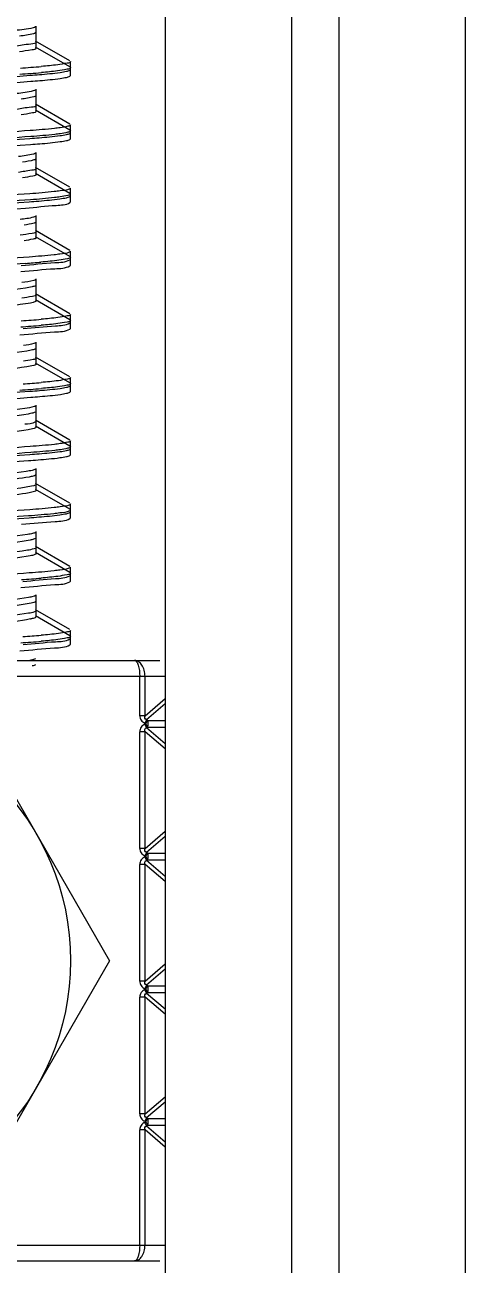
# Model space of a CAD drawing. Extents: x 27938 to 1507990, y 110129 to 923079.
# Drawn here: x 526526.1 to 526692.2, y 383020.9 to 383488.3 of the extents above; entities that cross this region are included whole.
import ezdxf

# ---------------------------------------------------------------- set-up
doc = ezdxf.new("R2010")
doc.units = 0
doc.header["$LTSCALE"] = 1000
doc.header["$MEASUREMENT"] = 0

msp = doc.modelspace()

# ---------------------------------------------------------------- linework, layer by layer
at = {"linetype": 'Continuous'}
for p, q in [((526579.08, 383675.04), (526579.08, 378934.02)), ((526626.71, 383675.04), (526626.71, 378934.02)), ((526644.57, 383675.04), (526644.57, 378934.02)), ((526692.19, 383675.04), (526692.19, 378934.02)), ((526530.47, 383481.92), (526530.47, 383487.87)), ((526530.47, 383479.64), (526530.47, 383485.59)), ((526543.14, 383474.74), (526530.21, 383482.22)), ((526543.14, 383472.46), (526530.21, 383479.94)), ((526543.14, 383471.24), (526543.36, 383471.5)), ((526543.36, 383471.5), (526543.36, 383474.48)), ((526543.36, 383471.5), (526543.36, 383474.48)), ((526543.36, 383469.22), (526543.36, 383472.2)), ((526543.36, 383469.22), (526543.36, 383472.2)), ((526543.14, 383468.96), (526543.36, 383469.22)), ((526530.47, 383458.11), (526530.47, 383464.06)), ((526530.47, 383455.83), (526530.47, 383461.78)), ((526543.14, 383450.92), (526530.21, 383458.41)), ((526543.14, 383448.65), (526530.21, 383456.13)), ((526543.14, 383447.43), (526543.36, 383447.69)), ((526543.36, 383447.69), (526543.36, 383450.66)), ((526543.36, 383447.69), (526543.36, 383450.66)), ((526543.36, 383445.41), (526543.36, 383448.39)), ((526543.36, 383445.41), (526543.36, 383448.39)), ((526543.14, 383445.15), (526543.36, 383445.41)), ((526530.47, 383434.29), (526530.47, 383440.25)), ((526543.14, 383427.11), (526530.21, 383434.59)), ((526530.47, 383432.01), (526530.47, 383437.97)), ((526543.14, 383424.83), (526530.21, 383432.32)), ((526543.36, 383423.87), (526543.36, 383426.85)), ((526543.36, 383423.87), (526543.36, 383426.85)), ((526543.36, 383421.6), (526543.36, 383424.57)), ((526543.36, 383421.6), (526543.36, 383424.57)), ((526543.14, 383423.61), (526543.36, 383423.87)), ((526543.14, 383421.33), (526543.36, 383421.6)), ((526530.47, 383410.48), (526530.47, 383416.43)), ((526543.14, 383403.3), (526530.21, 383410.78)), ((526530.47, 383408.2), (526530.47, 383414.15)), ((526543.14, 383401.02), (526530.21, 383408.5)), ((526543.36, 383400.06), (526543.36, 383403.04)), ((526543.36, 383397.78), (526543.36, 383400.76)), ((526543.36, 383397.78), (526543.36, 383400.76)), ((526543.14, 383399.8), (526543.36, 383400.06)), ((526543.14, 383397.52), (526543.36, 383397.78)), ((526530.47, 383386.67), (526530.47, 383392.62)), ((526543.14, 383379.49), (526530.21, 383386.97)), ((526530.47, 383384.39), (526530.47, 383390.34)), ((526543.14, 383377.21), (526530.21, 383384.69)), ((526543.36, 383376.25), (526543.36, 383379.23)), ((526543.14, 383375.99), (526543.36, 383376.25)), ((526543.14, 383373.71), (526543.36, 383373.97)), ((526543.36, 383373.97), (526543.36, 383376.95)), ((526543.36, 383373.97), (526543.36, 383376.95)), ((526530.47, 383362.85), (526530.47, 383368.81)), ((526530.47, 383360.58), (526530.47, 383366.53)), ((526543.14, 383355.67), (526530.21, 383363.16)), ((526543.14, 383353.39), (526530.21, 383360.88)), ((526543.36, 383352.44), (526543.36, 383355.41)), ((526543.36, 383352.44), (526543.36, 383355.41)), ((526543.14, 383352.18), (526543.36, 383352.44)), ((526543.14, 383349.9), (526543.36, 383350.16)), ((526543.36, 383350.16), (526543.36, 383353.13)), ((526543.36, 383350.16), (526543.36, 383353.13)), ((526530.47, 383339.04), (526530.47, 383344.99)), ((526530.47, 383336.76), (526530.47, 383342.72)), ((526543.14, 383331.86), (526530.21, 383339.34)), ((526543.14, 383329.58), (526530.21, 383337.06)), ((526543.36, 383328.62), (526543.36, 383331.6)), ((526543.36, 383328.62), (526543.36, 383331.6)), ((526543.14, 383328.36), (526543.36, 383328.62)), ((526543.14, 383326.08), (526543.36, 383326.34)), ((526543.36, 383326.34), (526543.36, 383329.32)), ((526543.36, 383326.34), (526543.36, 383329.32)), ((526530.47, 383315.23), (526530.47, 383321.18)), ((526530.47, 383312.95), (526530.47, 383318.9)), ((526543.14, 383308.05), (526530.21, 383315.53)), ((526543.14, 383305.77), (526530.21, 383313.25)), ((526543.36, 383304.81), (526543.36, 383307.79)), ((526543.36, 383304.81), (526543.36, 383307.79)), ((526543.14, 383304.55), (526543.36, 383304.81)), ((526543.36, 383302.53), (526543.36, 383305.51)), ((526543.36, 383302.53), (526543.36, 383305.51)), ((526543.14, 383302.27), (526543.36, 383302.53)), ((526530.47, 383291.42), (526530.47, 383297.37)), ((526530.47, 383289.14), (526530.47, 383295.09)), ((526543.14, 383284.24), (526530.21, 383291.72)), ((526543.14, 383281.96), (526530.21, 383289.44)), ((526543.36, 383281), (526543.36, 383283.97)), ((526543.36, 383281), (526543.36, 383283.97)), ((526543.14, 383280.74), (526543.36, 383281)), ((526543.36, 383278.72), (526543.36, 383281.7)), ((526543.36, 383278.72), (526543.36, 383281.7)), ((526543.14, 383278.46), (526543.36, 383278.72)), ((526530.47, 383267.6), (526530.47, 383273.56)), ((526530.47, 383265.32), (526530.47, 383271.28)), ((526543.14, 383260.42), (526530.21, 383267.9)), ((526543.14, 383258.14), (526530.21, 383265.63)), ((526543.14, 383256.92), (526543.36, 383257.18)), ((526543.36, 383257.18), (526543.36, 383260.16)), ((526543.36, 383257.18), (526543.36, 383260.16)), ((526543.36, 383254.91), (526543.36, 383257.88)), ((526543.36, 383254.91), (526543.36, 383257.88)), ((526543.14, 383254.65), (526543.36, 383254.91)), ((526319.23, 383248.79), (526576.99, 383248.79)), ((526317.14, 383242.84), (526579.08, 383242.84)), ((526569.47, 383227.99), (526569.47, 383242.84)), ((526571.46, 383227.99), (526571.46, 383242.84)), ((526571.46, 383227.99), (526579.08, 383234.47)), ((526579.08, 383232.45), (526572.01, 383226.44)), ((526503.11, 383230.93), (526558.1, 383135.68)), ((526571.46, 383227.99), (526569.47, 383227.99)), ((526572.01, 383226.44), (526571.41, 383225.17)), ((526571.83, 383224.98), (526571.41, 383225.17)), ((526571.41, 383224.78), (526571.83, 383224.98)), ((526572.01, 383223.52), (526571.41, 383224.78)), ((526571.83, 383224.98), (526572.42, 383226.24)), ((526571.83, 383224.98), (526572.42, 383223.71)), ((526572.42, 383226.24), (526572.01, 383226.44)), ((526572.01, 383223.52), (526572.42, 383223.71)), ((526572.01, 383223.52), (526579.08, 383217.5)), ((526572.42, 383226.24), (526579.08, 383226.24)), ((526572.42, 383223.71), (526579.08, 383223.71)), ((526571.46, 383221.97), (526569.47, 383221.97)), ((526569.47, 383177.98), (526569.47, 383221.97)), ((526571.46, 383177.98), (526571.46, 383221.97)), ((526579.08, 383215.49), (526571.46, 383221.97)), ((526571.46, 383177.98), (526579.08, 383184.46)), ((526579.08, 383182.44), (526572.01, 383176.43)), ((526571.46, 383177.98), (526569.47, 383177.98)), ((526572.01, 383176.43), (526571.41, 383175.17)), ((526572.42, 383176.23), (526572.01, 383176.43)), ((526571.46, 383171.96), (526569.47, 383171.96)), ((526569.47, 383127.98), (526569.47, 383171.96)), ((526571.83, 383174.97), (526571.41, 383175.17)), ((526571.41, 383174.77), (526571.83, 383174.97)), ((526572.01, 383173.51), (526571.41, 383174.77)), ((526571.46, 383127.98), (526571.46, 383171.96)), ((526579.08, 383165.48), (526571.46, 383171.96)), ((526571.83, 383174.97), (526572.42, 383176.23)), ((526571.83, 383174.97), (526572.42, 383173.71)), ((526572.01, 383173.51), (526572.42, 383173.71)), ((526572.01, 383173.51), (526579.08, 383167.5)), ((526572.42, 383176.23), (526579.08, 383176.23)), ((526572.42, 383173.71), (526579.08, 383173.71)), ((526558.1, 383135.68), (526503.11, 383040.43)), ((526571.46, 383127.98), (526579.08, 383134.45)), ((526579.08, 383132.43), (526572.01, 383126.42)), ((526571.46, 383127.98), (526569.47, 383127.98)), ((526572.01, 383126.42), (526571.41, 383125.16)), ((526571.83, 383124.96), (526571.41, 383125.16)), ((526571.41, 383124.77), (526571.83, 383124.96)), ((526571.83, 383124.96), (526572.42, 383126.23)), ((526571.83, 383124.96), (526572.42, 383123.7)), ((526572.42, 383126.23), (526572.01, 383126.42)), ((526572.42, 383126.23), (526579.08, 383126.23)), ((526571.46, 383121.95), (526569.47, 383121.95)), ((526569.47, 383077.97), (526569.47, 383121.95)), ((526572.01, 383123.5), (526571.41, 383124.77)), ((526571.46, 383077.97), (526571.46, 383121.95)), ((526579.08, 383115.47), (526571.46, 383121.95)), ((526572.01, 383123.5), (526572.42, 383123.7)), ((526572.01, 383123.5), (526579.08, 383117.49)), ((526572.42, 383123.7), (526579.08, 383123.7)), ((526571.46, 383077.97), (526579.08, 383084.44)), ((526579.08, 383082.43), (526572.01, 383076.42)), ((526571.46, 383077.97), (526569.47, 383077.97)), ((526572.01, 383076.42), (526571.41, 383075.15)), ((526571.83, 383074.96), (526571.41, 383075.15)), ((526571.41, 383074.76), (526571.83, 383074.96)), ((526572.01, 383073.5), (526571.41, 383074.76)), ((526571.83, 383074.96), (526572.42, 383076.22)), ((526571.83, 383074.96), (526572.42, 383073.69)), ((526572.42, 383076.22), (526572.01, 383076.42)), ((526572.01, 383073.5), (526572.42, 383073.69)), ((526572.42, 383076.22), (526579.08, 383076.22)), ((526572.42, 383073.69), (526579.08, 383073.69)), ((526571.46, 383071.94), (526569.47, 383071.94)), ((526569.47, 383028.52), (526569.47, 383071.94)), ((526571.46, 383028.52), (526571.46, 383071.94)), ((526579.08, 383065.46), (526571.46, 383071.94)), ((526572.01, 383073.5), (526579.08, 383067.48)), ((526317.14, 383028.52), (526579.08, 383028.52)), ((526319.23, 383022.57), (526576.99, 383022.57))]:
    msp.add_line(p, q, dxfattribs=at)
msp.add_circle((526448.11, 383135.68), 95.25, dxfattribs=at)
for centre, radius, start, end in [((526496.78, 383896.34), 425.19, 273.7335, 274.8002), ((526496.52, 383897.36), 428.51, 273.7127, 274.7998), ((526499.33, 383790.58), 393.05, 273.9462, 274.8034), ((526497.2, 383795.7), 419.79, 273.7678, 274.801), ((526496.93, 383796.91), 423.29, 273.7455, 274.8005), ((526496.53, 383778.14), 428.35, 273.7137, 274.7998), ((526498.13, 383760.16), 408.03, 273.8422, 274.8038), ((526497.36, 383696.18), 417.79, 273.7805, 274.8013), ((526524.21, 383284.78), 20.74, 281.4024, 282.1895), ((526496.94, 383677.68), 423.12, 273.7466, 274.8005), ((526498.03, 383666.24), 409.36, 273.8319, 274.8049)]:
    msp.add_arc(centre, radius, start, end, dxfattribs=at)
for points, knots in [([(526530.21, 383487.57), (526529.92, 383487.4), (526527.34, 383486.66), (526524.7, 383486.42), (526522.39, 383486.18)], [0, 0, 0, 0, 0.126652, 1, 1, 1, 1]), ([(526530.21, 383485.29), (526529.97, 383485.15), (526527.97, 383484.52), (526525.91, 383484.31), (526524.12, 383484.09)], [0, 0, 0, 0, 0.133308, 1, 1, 1, 1]), ([(526530.47, 383481.92), (526530.48, 383481.18), (526526.33, 383481.04), (526524.41, 383480.44), (526522.39, 383480.22)], [0, 0, 0, 0, 0.266577, 1, 1, 1, 1]), ([(526530.47, 383479.64), (526530.48, 383479.05), (526527.27, 383478.78), (526525.71, 383478.33), (526524.12, 383478.14)], [0, 0, 0, 0, 0.269457, 1, 1, 1, 1]), ([(526543.36, 383472.2), (526543.36, 383471.74), (526540.93, 383471.47), (526539.72, 383471.14), (526538.5, 383470.98)], [0, 0, 0, 0, 0.270622, 1, 1, 1, 1]), ([(526543.36, 383474.48), (526543.36, 383474.02), (526540.95, 383473.75), (526539.75, 383473.42), (526538.54, 383473.26)], [0, 0, 0, 0, 0.270741, 1, 1, 1, 1]), ([(526539.47, 383470.41), (526540.27, 383470.53), (526541.5, 383470.74), (526542.75, 383471.02), (526543.14, 383471.24)], [0, 0, 0, 0, 0.643373, 1, 1, 1, 1]), ([(526367.99, 383461.76), (526379.46, 383462.6), (526432.85, 383465.21), (526486.31, 383466.26), (526528.14, 383469.33)], [0, 0, 0, 0, 0.215151, 1, 1, 1, 1]), ([(526368.42, 383459.51), (526379.94, 383460.35), (526433.25, 383462.94), (526486.65, 383463.99), (526528.35, 383467.06)], [0, 0, 0, 0, 0.216514, 1, 1, 1, 1]), ([(526528.14, 383469.33), (526529.31, 383469.41), (526533.09, 383469.71), (526536.87, 383470.05), (526539.47, 383470.41)], [0, 0, 0, 0, 0.307395, 1, 1, 1, 1]), ([(526528.35, 383467.06), (526529.5, 383467.15), (526533.23, 383467.44), (526536.97, 383467.78), (526539.53, 383468.14)], [0, 0, 0, 0, 0.307538, 1, 1, 1, 1]), ([(526539.53, 383468.14), (526540.32, 383468.25), (526541.52, 383468.46), (526542.75, 383468.74), (526543.14, 383468.96)], [0, 0, 0, 0, 0.642718, 1, 1, 1, 1]), ([(526530.21, 383463.76), (526529.94, 383463.6), (526527.6, 383462.9), (526525.19, 383462.67), (526523.09, 383462.44)], [0, 0, 0, 0, 0.129068, 1, 1, 1, 1]), ([(526530.21, 383461.48), (526529.99, 383461.35), (526528.2, 383460.76), (526526.34, 383460.56), (526524.74, 383460.36)], [0, 0, 0, 0, 0.136277, 1, 1, 1, 1]), ([(526530.47, 383458.11), (526530.48, 383457.43), (526526.71, 383457.23), (526524.94, 383456.69), (526523.09, 383456.49)], [0, 0, 0, 0, 0.267461, 1, 1, 1, 1]), ([(526530.47, 383455.83), (526530.48, 383455.29), (526527.6, 383454.98), (526526.18, 383454.58), (526524.74, 383454.4)], [0, 0, 0, 0, 0.270956, 1, 1, 1, 1]), ([(526528.14, 383448.49), (526516.66, 383447.65), (526463.27, 383445.05), (526409.81, 383444), (526367.99, 383440.92)], [0, 0, 0, 0, 0.215501, 1, 1, 1, 1]), ([(526539.47, 383449.58), (526538.75, 383449.48), (526534.99, 383449.02), (526531.2, 383448.72), (526528.14, 383448.49)], [0, 0, 0, 0, 0.191417, 1, 1, 1, 1]), ([(526543.36, 383450.66), (526543.36, 383450.29), (526541.46, 383449.97), (526540.45, 383449.71), (526539.47, 383449.58)], [0, 0, 0, 0, 0.27436, 1, 1, 1, 1]), ([(526543.36, 383448.39), (526543.36, 383448.02), (526541.49, 383447.7), (526540.5, 383447.44), (526539.53, 383447.31)], [0, 0, 0, 0, 0.274658, 1, 1, 1, 1]), ([(526367.94, 383437.94), (526379.39, 383438.79), (526432.75, 383441.39), (526486.18, 383442.45), (526528.01, 383445.51)], [0, 0, 0, 0, 0.214864, 1, 1, 1, 1]), ([(526368.22, 383435.68), (526379.72, 383436.52), (526433.08, 383439.12), (526486.51, 383440.17), (526528.28, 383443.25)], [0, 0, 0, 0, 0.21591, 1, 1, 1, 1]), ([(526528.35, 383446.23), (526516.93, 383445.39), (526463.62, 383442.78), (526410.23, 383441.71), (526368.42, 383438.68)], [0, 0, 0, 0, 0.21445, 1, 1, 1, 1]), ([(526528.01, 383445.51), (526529.18, 383445.59), (526532.99, 383445.89), (526536.81, 383446.23), (526539.43, 383446.59)], [0, 0, 0, 0, 0.307303, 1, 1, 1, 1]), ([(526528.28, 383443.25), (526529.44, 383443.33), (526533.19, 383443.63), (526536.94, 383443.96), (526539.52, 383444.33)], [0, 0, 0, 0, 0.307518, 1, 1, 1, 1]), ([(526539.53, 383447.31), (526538.83, 383447.21), (526535.11, 383446.75), (526531.37, 383446.45), (526528.35, 383446.23)], [0, 0, 0, 0, 0.191295, 1, 1, 1, 1]), ([(526539.43, 383446.59), (526540.24, 383446.71), (526541.48, 383446.92), (526542.75, 383447.2), (526543.14, 383447.43)], [0, 0, 0, 0, 0.643789, 1, 1, 1, 1]), ([(526539.52, 383444.33), (526540.31, 383444.44), (526541.52, 383444.65), (526542.75, 383444.93), (526543.14, 383445.15)], [0, 0, 0, 0, 0.642899, 1, 1, 1, 1]), ([(526530.21, 383439.94), (526529.96, 383439.8), (526527.84, 383439.14), (526525.65, 383438.93), (526523.76, 383438.7)], [0, 0, 0, 0, 0.131751, 1, 1, 1, 1]), ([(526530.47, 383434.29), (526530.48, 383433.67), (526527.07, 383433.43), (526525.44, 383432.95), (526523.76, 383432.75)], [0, 0, 0, 0, 0.26872, 1, 1, 1, 1]), ([(526530.21, 383437.67), (526530.01, 383437.55), (526528.42, 383437.01), (526526.76, 383436.81), (526525.33, 383436.62)], [0, 0, 0, 0, 0.139499, 1, 1, 1, 1]), ([(526530.47, 383432.01), (526530.48, 383431.53), (526527.92, 383431.19), (526526.62, 383430.84), (526525.33, 383430.67)], [0, 0, 0, 0, 0.272705, 1, 1, 1, 1]), ([(526528.01, 383424.67), (526516.51, 383423.83), (526463.15, 383421.23), (526409.71, 383420.18), (526367.95, 383417.11)], [0, 0, 0, 0, 0.215909, 1, 1, 1, 1]), ([(526539.43, 383425.76), (526538.71, 383425.66), (526534.91, 383425.2), (526531.09, 383424.89), (526528.01, 383424.67)], [0, 0, 0, 0, 0.191492, 1, 1, 1, 1]), ([(526543.36, 383426.85), (526543.36, 383426.73), (526541.97, 383425.84), (526540.68, 383425.93), (526539.43, 383425.76)], [0, 0, 0, 0, 0.089025, 1, 1, 1, 1]), ([(526543.36, 383424.57), (526543.36, 383424.2), (526541.48, 383423.88), (526540.48, 383423.63), (526539.52, 383423.49)], [0, 0, 0, 0, 0.274575, 1, 1, 1, 1]), ([(526367.88, 383414.13), (526379.3, 383414.97), (526432.61, 383417.57), (526486, 383418.64), (526527.81, 383421.68)], [0, 0, 0, 0, 0.214461, 1, 1, 1, 1]), ([(526528.28, 383422.41), (526516.84, 383421.57), (526463.48, 383418.96), (526410.04, 383417.9), (526368.22, 383414.85)], [0, 0, 0, 0, 0.214858, 1, 1, 1, 1]), ([(526526.38, 383419.3), (526530.25, 383419.57), (526535.69, 383420.32), (526541.62, 383420.46), (526543.14, 383421.33)], [0, 0, 0, 0, 0.689218, 1, 1, 1, 1]), ([(526527.81, 383421.68), (526529, 383421.76), (526532.86, 383422.06), (526536.73, 383422.4), (526539.39, 383422.78)], [0, 0, 0, 0, 0.307276, 1, 1, 1, 1]), ([(526539.52, 383423.49), (526538.81, 383423.39), (526535.07, 383422.93), (526531.32, 383422.63), (526528.28, 383422.41)], [0, 0, 0, 0, 0.191309, 1, 1, 1, 1]), ([(526539.39, 383422.78), (526540.21, 383422.89), (526541.46, 383423.11), (526542.74, 383423.39), (526543.14, 383423.61)], [0, 0, 0, 0, 0.64429, 1, 1, 1, 1]), ([(526376.43, 383412.41), (526388.02, 383413.11), (526438, 383415.45), (526488.04, 383416.62), (526526.38, 383419.3)], [0, 0, 0, 0, 0.231984, 1, 1, 1, 1]), ([(526530.21, 383416.13), (526529.98, 383416), (526528.08, 383415.39), (526526.1, 383415.18), (526524.4, 383414.97)], [0, 0, 0, 0, 0.134595, 1, 1, 1, 1]), ([(526530.47, 383410.48), (526530.48, 383409.91), (526527.42, 383409.63), (526525.92, 383409.2), (526524.4, 383409.02)], [0, 0, 0, 0, 0.270092, 1, 1, 1, 1]), ([(526530.21, 383413.85), (526530.03, 383413.75), (526528.62, 383413.25), (526527.15, 383413.06), (526525.89, 383412.88)], [0, 0, 0, 0, 0.14301, 1, 1, 1, 1]), ([(526530.47, 383408.2), (526530.47, 383407.76), (526528.22, 383407.4), (526527.04, 383407.09), (526525.89, 383406.93)], [0, 0, 0, 0, 0.274738, 1, 1, 1, 1]), ([(526527.81, 383400.84), (526516.28, 383400), (526462.97, 383397.41), (526409.58, 383396.37), (526367.88, 383393.29)], [0, 0, 0, 0, 0.216509, 1, 1, 1, 1]), ([(526539.39, 383401.94), (526538.65, 383401.84), (526534.8, 383401.37), (526530.94, 383401.07), (526527.81, 383400.84)], [0, 0, 0, 0, 0.191495, 1, 1, 1, 1]), ([(526543.36, 383400.76), (526543.36, 383400.35), (526541.21, 383400.05), (526540.11, 383399.76), (526539.02, 383399.61)], [0, 0, 0, 0, 0.272444, 1, 1, 1, 1]), ([(526543.36, 383403.04), (526543.36, 383402.91), (526541.94, 383402.02), (526540.65, 383402.11), (526539.39, 383401.94)], [0, 0, 0, 0, 0.088784, 1, 1, 1, 1]), ([(526526.38, 383398.46), (526515.81, 383397.72), (526465.82, 383395.28), (526415.8, 383393.96), (526376.43, 383391.58)], [0, 0, 0, 0, 0.211795, 1, 1, 1, 1]), ([(526524.58, 383395.36), (526528.88, 383395.65), (526534.9, 383396.48), (526541.47, 383396.56), (526543.14, 383397.52)], [0, 0, 0, 0, 0.691069, 1, 1, 1, 1]), ([(526524.79, 383397.65), (526529.04, 383397.94), (526534.99, 383398.76), (526541.48, 383398.85), (526543.14, 383399.8)], [0, 0, 0, 0, 0.690867, 1, 1, 1, 1]), ([(526530.21, 383392.32), (526530, 383392.2), (526528.3, 383391.63), (526526.53, 383391.43), (526525.01, 383391.23)], [0, 0, 0, 0, 0.137672, 1, 1, 1, 1]), ([(526526.42, 383389.15), (526516.24, 383387.63), (526489.33, 383386.47), (526446.24, 383384.35), (526403.94, 383382.04), (526378, 383381.1), (526368.58, 383379.43)], [0, 0, 0, 0, 0.195338, 0.50968, 0.818636, 1, 1, 1, 1]), ([(526530.21, 383390.04), (526529.81, 383389.81), (526528.51, 383389.5), (526527.25, 383389.27), (526526.42, 383389.15)], [0, 0, 0, 0, 0.361214, 1, 1, 1, 1]), ([(526526.42, 383383.19), (526515.5, 383381.57), (526486.8, 383380.43), (526449.31, 383378.49), (526415.21, 383376.88), (526393.17, 383375.82), (526377.45, 383374.41), (526369.08, 383373.89), (526366.47, 383372.98)], [0, 0, 0, 0, 0.206553, 0.536269, 0.702877, 0.845559, 0.948364, 1, 1, 1, 1]), ([(526530.47, 383386.67), (526530.48, 383386.15), (526527.75, 383385.83), (526526.38, 383385.45), (526525.01, 383385.28)], [0, 0, 0, 0, 0.271698, 1, 1, 1, 1]), ([(526530.47, 383384.39), (526530.47, 383384.26), (526529.07, 383383.3), (526527.71, 383383.39), (526526.42, 383383.19)], [0, 0, 0, 0, 0.091796, 1, 1, 1, 1]), ([(526543.36, 383379.23), (526543.36, 383378.78), (526540.99, 383378.5), (526539.8, 383378.17), (526538.6, 383378.02)], [0, 0, 0, 0, 0.27096, 1, 1, 1, 1]), ([(526524.27, 383371.53), (526528.65, 383371.82), (526534.76, 383372.67), (526541.44, 383372.74), (526543.14, 383373.71)], [0, 0, 0, 0, 0.691359, 1, 1, 1, 1]), ([(526525.48, 383373.89), (526529.56, 383374.17), (526535.3, 383374.96), (526541.54, 383375.07), (526543.14, 383375.99)], [0, 0, 0, 0, 0.690197, 1, 1, 1, 1]), ([(526543.36, 383376.95), (526543.36, 383376.5), (526540.96, 383376.22), (526539.76, 383375.89), (526538.56, 383375.74)], [0, 0, 0, 0, 0.270815, 1, 1, 1, 1]), ([(526530.21, 383368.51), (526530.02, 383368.39), (526528.51, 383367.87), (526526.93, 383367.68), (526525.59, 383367.5)], [0, 0, 0, 0, 0.140996, 1, 1, 1, 1]), ([(526526.92, 383365.41), (526516.82, 383363.81), (526489.75, 383362.72), (526446.31, 383360.54), (526403.66, 383358.16), (526377.54, 383357.32), (526368.2, 383355.55)], [0, 0, 0, 0, 0.192978, 0.509549, 0.82079, 1, 1, 1, 1]), ([(526530.21, 383366.23), (526529.85, 383366.02), (526528.73, 383365.73), (526527.63, 383365.52), (526526.92, 383365.41)], [0, 0, 0, 0, 0.36678, 1, 1, 1, 1]), ([(526526.92, 383359.46), (526516.17, 383357.76), (526487.5, 383356.7), (526449.98, 383354.7), (526415.6, 383353.08), (526393.32, 383352.03), (526377.46, 383350.58), (526369.03, 383350.09), (526366.43, 383349.16)], [0, 0, 0, 0, 0.202975, 0.533469, 0.701272, 0.84507, 0.948501, 1, 1, 1, 1]), ([(526530.47, 383362.85), (526530.48, 383362.39), (526528.06, 383362.04), (526526.81, 383361.71), (526525.59, 383361.54)], [0, 0, 0, 0, 0.273505, 1, 1, 1, 1]), ([(526530.47, 383360.58), (526530.47, 383360.22), (526528.77, 383359.83), (526527.81, 383359.6), (526526.92, 383359.46)], [0, 0, 0, 0, 0.279898, 1, 1, 1, 1]), ([(526543.36, 383355.41), (526543.36, 383354.98), (526541.09, 383354.7), (526539.94, 383354.38), (526538.8, 383354.23)], [0, 0, 0, 0, 0.271617, 1, 1, 1, 1]), ([(526367.99, 383342.7), (526379.46, 383343.54), (526432.85, 383346.14), (526486.31, 383347.2), (526528.15, 383350.26)], [0, 0, 0, 0, 0.215159, 1, 1, 1, 1]), ([(526528.15, 383350.26), (526529.31, 383350.35), (526533.09, 383350.65), (526536.87, 383350.98), (526539.48, 383351.35)], [0, 0, 0, 0, 0.307399, 1, 1, 1, 1]), ([(526543.36, 383353.13), (526543.36, 383352.68), (526540.93, 383352.41), (526539.72, 383352.07), (526538.5, 383351.92)], [0, 0, 0, 0, 0.270628, 1, 1, 1, 1]), ([(526539.48, 383351.35), (526540.27, 383351.46), (526541.5, 383351.67), (526542.75, 383351.95), (526543.14, 383352.18)], [0, 0, 0, 0, 0.643357, 1, 1, 1, 1]), ([(526539.54, 383349.08), (526540.32, 383349.19), (526541.52, 383349.4), (526542.75, 383349.68), (526543.14, 383349.9)], [0, 0, 0, 0, 0.642712, 1, 1, 1, 1]), ([(526368.42, 383340.45), (526379.95, 383341.28), (526433.26, 383343.88), (526486.65, 383344.92), (526528.35, 383348)], [0, 0, 0, 0, 0.216534, 1, 1, 1, 1]), ([(526530.21, 383344.69), (526530.04, 383344.59), (526528.71, 383344.11), (526527.32, 383343.93), (526526.13, 383343.76)], [0, 0, 0, 0, 0.144669, 1, 1, 1, 1]), ([(526528.35, 383348), (526529.5, 383348.09), (526533.23, 383348.38), (526536.97, 383348.71), (526539.54, 383349.08)], [0, 0, 0, 0, 0.307538, 1, 1, 1, 1]), ([(526526.13, 383343.76), (526515.99, 383342.3), (526480.86, 383340.8), (526428.66, 383337.53), (526386.28, 383336.95), (526369.16, 383334.18)], [0, 0, 0, 0, 0.19541, 0.669181, 1, 1, 1, 1]), ([(526527.39, 383341.67), (526518.47, 383340.16), (526494.08, 383339.15), (526453.79, 383336.95), (526411.41, 383335.03), (526384.3, 383333.66), (526373.29, 383332.44)], [0, 0, 0, 0, 0.175715, 0.472791, 0.784833, 1, 1, 1, 1]), ([(526530.21, 383342.41), (526529.9, 383342.23), (526528.94, 383341.97), (526527.99, 383341.78), (526527.39, 383341.67)], [0, 0, 0, 0, 0.372977, 1, 1, 1, 1]), ([(526527.39, 383335.72), (526518.47, 383334.21), (526494.08, 383333.2), (526453.79, 383330.99), (526411.41, 383329.07), (526384.3, 383327.7), (526373.29, 383326.49)], [0, 0, 0, 0, 0.175715, 0.472791, 0.784833, 1, 1, 1, 1]), ([(526530.47, 383339.04), (526530.47, 383338.9), (526528.95, 383337.91), (526527.51, 383338), (526526.13, 383337.81)], [0, 0, 0, 0, 0.09033, 1, 1, 1, 1]), ([(526530.47, 383336.76), (526530.47, 383336.45), (526529.02, 383336.05), (526528.16, 383335.85), (526527.39, 383335.72)], [0, 0, 0, 0, 0.283217, 1, 1, 1, 1]), ([(526543.36, 383331.6), (526543.36, 383331.23), (526541.46, 383330.91), (526540.45, 383330.65), (526539.48, 383330.51)], [0, 0, 0, 0, 0.274367, 1, 1, 1, 1]), ([(526367.95, 383318.88), (526379.39, 383319.72), (526432.75, 383322.33), (526486.19, 383323.39), (526528.01, 383326.44)], [0, 0, 0, 0, 0.214872, 1, 1, 1, 1]), ([(526528.15, 383329.43), (526516.66, 383328.59), (526463.27, 383325.98), (526409.81, 383324.93), (526367.99, 383321.86)], [0, 0, 0, 0, 0.215488, 1, 1, 1, 1]), ([(526528.35, 383327.16), (526516.94, 383326.32), (526463.62, 383323.72), (526410.24, 383322.65), (526368.42, 383319.61)], [0, 0, 0, 0, 0.214435, 1, 1, 1, 1]), ([(526528.01, 383326.44), (526529.19, 383326.53), (526533, 383326.82), (526536.81, 383327.16), (526539.44, 383327.53)], [0, 0, 0, 0, 0.307305, 1, 1, 1, 1]), ([(526539.48, 383330.51), (526538.76, 383330.41), (526534.99, 383329.95), (526531.21, 383329.65), (526528.15, 383329.43)], [0, 0, 0, 0, 0.191413, 1, 1, 1, 1]), ([(526539.54, 383328.24), (526538.83, 383328.14), (526535.11, 383327.68), (526531.37, 383327.39), (526528.35, 383327.16)], [0, 0, 0, 0, 0.191295, 1, 1, 1, 1]), ([(526539.31, 383325.24), (526540.15, 383325.35), (526541.43, 383325.57), (526542.73, 383325.85), (526543.14, 383326.08)], [0, 0, 0, 0, 0.645021, 1, 1, 1, 1]), ([(526539.44, 383327.53), (526540.24, 383327.64), (526541.48, 383327.86), (526542.75, 383328.14), (526543.14, 383328.36)], [0, 0, 0, 0, 0.643774, 1, 1, 1, 1]), ([(526543.36, 383329.32), (526543.36, 383328.95), (526541.49, 383328.63), (526540.5, 383328.38), (526539.54, 383328.24)], [0, 0, 0, 0, 0.27466, 1, 1, 1, 1]), ([(526381.7, 383317.47), (526393.47, 383318.12), (526442.07, 383320.34), (526490.73, 383321.48), (526527.49, 383324.12)], [0, 0, 0, 0, 0.242393, 1, 1, 1, 1]), ([(526527.49, 383324.12), (526528.7, 383324.21), (526532.65, 383324.51), (526536.6, 383324.86), (526539.31, 383325.24)], [0, 0, 0, 0, 0.307317, 1, 1, 1, 1]), ([(526526.65, 383320.02), (526516.49, 383318.47), (526489.5, 383317.33), (526446.24, 383315.19), (526403.78, 383312.85), (526377.76, 383311.96), (526368.39, 383310.24)], [0, 0, 0, 0, 0.194375, 0.509802, 0.819766, 1, 1, 1, 1]), ([(526527.82, 383317.94), (526520.92, 383316.68), (526501.63, 383315.73), (526455.98, 383313.05), (526417.19, 383311.73), (526390.69, 383310.03)], [0, 0, 0, 0, 0.153234, 0.420019, 1, 1, 1, 1]), ([(526530.21, 383320.88), (526529.83, 383320.66), (526528.61, 383320.36), (526527.42, 383320.14), (526526.65, 383320.02)], [0, 0, 0, 0, 0.363608, 1, 1, 1, 1]), ([(526530.21, 383318.6), (526529.94, 383318.44), (526529.13, 383318.2), (526528.33, 383318.03), (526527.82, 383317.94)], [0, 0, 0, 0, 0.37991, 1, 1, 1, 1]), ([(526526.65, 383314.07), (526515.75, 383312.4), (526486.92, 383311.3), (526449.26, 383309.33), (526414.95, 383307.7), (526392.82, 383306.66), (526377.18, 383305.18), (526368.86, 383304.74), (526366.35, 383303.78)], [0, 0, 0, 0, 0.205905, 0.537229, 0.704613, 0.847545, 0.949803, 1, 1, 1, 1]), ([(526527.82, 383311.98), (526520.92, 383310.72), (526501.63, 383309.77), (526455.98, 383307.1), (526417.19, 383305.77), (526390.69, 383304.07)], [0, 0, 0, 0, 0.153234, 0.420019, 1, 1, 1, 1]), ([(526530.47, 383315.23), (526530.47, 383314.85), (526528.63, 383314.47), (526527.61, 383314.22), (526526.65, 383314.07)], [0, 0, 0, 0, 0.278286, 1, 1, 1, 1]), ([(526530.47, 383312.95), (526530.47, 383312.68), (526529.24, 383312.28), (526528.49, 383312.11), (526527.82, 383311.98)], [0, 0, 0, 0, 0.287204, 1, 1, 1, 1]), ([(526543.36, 383307.79), (526543.36, 383307.66), (526541.97, 383306.78), (526540.68, 383306.87), (526539.44, 383306.69)], [0, 0, 0, 0, 0.089033, 1, 1, 1, 1]), ([(526367.88, 383295.06), (526379.3, 383295.9), (526432.61, 383298.51), (526486, 383299.58), (526527.82, 383302.61)], [0, 0, 0, 0, 0.214475, 1, 1, 1, 1]), ([(526528.01, 383305.61), (526516.51, 383304.76), (526463.15, 383302.17), (526409.72, 383301.12), (526367.95, 383298.04)], [0, 0, 0, 0, 0.215892, 1, 1, 1, 1]), ([(526527.49, 383303.29), (526517.52, 383302.57), (526468.93, 383300.16), (526420.3, 383298.77), (526381.7, 383296.63)], [0, 0, 0, 0, 0.205332, 1, 1, 1, 1]), ([(526539.31, 383304.4), (526538.56, 383304.3), (526534.63, 383303.82), (526530.68, 383303.52), (526527.49, 383303.29)], [0, 0, 0, 0, 0.191433, 1, 1, 1, 1]), ([(526527.82, 383302.61), (526529, 383302.7), (526532.87, 383303), (526536.73, 383303.34), (526539.39, 383303.71)], [0, 0, 0, 0, 0.307276, 1, 1, 1, 1]), ([(526539.44, 383306.69), (526538.71, 383306.59), (526534.91, 383306.13), (526531.1, 383305.83), (526528.01, 383305.61)], [0, 0, 0, 0, 0.19149, 1, 1, 1, 1]), ([(526543.36, 383305.51), (526543.36, 383305.38), (526541.91, 383304.48), (526540.6, 383304.58), (526539.31, 383304.4)], [0, 0, 0, 0, 0.088431, 1, 1, 1, 1]), ([(526539.39, 383303.71), (526540.21, 383303.83), (526541.46, 383304.04), (526542.74, 383304.32), (526543.14, 383304.55)], [0, 0, 0, 0, 0.644275, 1, 1, 1, 1]), ([(526524.91, 383300.13), (526529.13, 383300.42), (526535.04, 383301.24), (526541.49, 383301.33), (526543.14, 383302.27)], [0, 0, 0, 0, 0.690751, 1, 1, 1, 1]), ([(526527.13, 383296.29), (526517.08, 383294.65), (526489.97, 383293.59), (526446.42, 383291.39), (526403.61, 383288.97), (526377.4, 383288.18), (526368.09, 383286.37)], [0, 0, 0, 0, 0.191736, 0.509065, 0.821327, 1, 1, 1, 1]), ([(526528.22, 383294.2), (526519.9, 383292.55), (526496.27, 383291.74), (526456.71, 383289.4), (526413.95, 383287.55), (526386.23, 383286.14), (526374.73, 383284.97)], [0, 0, 0, 0, 0.165505, 0.458699, 0.774611, 1, 1, 1, 1]), ([(526530.21, 383297.07), (526529.87, 383296.87), (526528.83, 383296.59), (526527.79, 383296.39), (526527.13, 383296.29)], [0, 0, 0, 0, 0.369442, 1, 1, 1, 1]), ([(526530.21, 383294.79), (526529.98, 383294.65), (526529.31, 383294.44), (526528.64, 383294.28), (526528.22, 383294.2)], [0, 0, 0, 0, 0.387704, 1, 1, 1, 1]), ([(526527.13, 383290.33), (526516.4, 383288.58), (526487.62, 383287.57), (526449.94, 383285.54), (526415.35, 383283.9), (526392.98, 383282.87), (526377.21, 383281.36), (526368.82, 383280.94), (526366.31, 383279.95)], [0, 0, 0, 0, 0.202243, 0.534298, 0.702881, 0.846954, 0.949881, 1, 1, 1, 1]), ([(526530.47, 383291.42), (526530.47, 383291.08), (526528.88, 383290.69), (526527.97, 383290.47), (526527.13, 383290.33)], [0, 0, 0, 0, 0.281296, 1, 1, 1, 1]), ([(526530.47, 383289.14), (526530.47, 383288.9), (526529.45, 383288.51), (526528.78, 383288.36), (526528.21, 383288.25)], [0, 0, 0, 0, 0.2919, 1, 1, 1, 1]), ([(526528.21, 383288.25), (526519.88, 383286.6), (526496.25, 383285.79), (526456.69, 383283.45), (526413.94, 383281.6), (526386.23, 383280.18), (526374.73, 383279.02)], [0, 0, 0, 0, 0.165599, 0.458794, 0.774654, 1, 1, 1, 1]), ([(526543.36, 383283.97), (526543.36, 383283.85), (526541.94, 383282.96), (526540.65, 383283.05), (526539.39, 383282.88)], [0, 0, 0, 0, 0.088791, 1, 1, 1, 1]), ([(526527.82, 383281.78), (526516.29, 383280.94), (526462.98, 383278.35), (526409.59, 383277.3), (526367.88, 383274.23)], [0, 0, 0, 0, 0.216489, 1, 1, 1, 1]), ([(526525.39, 383278.63), (526529.49, 383278.91), (526535.26, 383279.71), (526541.53, 383279.82), (526543.14, 383280.74)], [0, 0, 0, 0, 0.690301, 1, 1, 1, 1]), ([(526539.39, 383282.88), (526538.65, 383282.77), (526534.81, 383282.31), (526530.94, 383282.01), (526527.82, 383281.78)], [0, 0, 0, 0, 0.191497, 1, 1, 1, 1]), ([(526543.36, 383281.7), (526543.36, 383281.25), (526541, 383280.97), (526539.82, 383280.65), (526538.63, 383280.5)], [0, 0, 0, 0, 0.271048, 1, 1, 1, 1]), ([(526524.59, 383276.3), (526528.89, 383276.59), (526534.9, 383277.42), (526541.47, 383277.5), (526543.14, 383278.46)], [0, 0, 0, 0, 0.69106, 1, 1, 1, 1]), ([(526527.58, 383272.55), (526518.8, 383271.01), (526494.57, 383270.04), (526454.44, 383267.81), (526411.97, 383265.9), (526384.72, 383264.52), (526373.6, 383263.32)], [0, 0, 0, 0, 0.173459, 0.469678, 0.782575, 1, 1, 1, 1]), ([(526528.59, 383270.46), (526520.57, 383268.73), (526497.33, 383268.06), (526458.16, 383265.63), (526415.24, 383263.82), (526387.23, 383262.38), (526375.5, 383261.23)], [0, 0, 0, 0, 0.160367, 0.451606, 0.769465, 1, 1, 1, 1]), ([(526530.21, 383273.25), (526529.92, 383273.08), (526529.03, 383272.83), (526528.14, 383272.65), (526527.58, 383272.55)], [0, 0, 0, 0, 0.375957, 1, 1, 1, 1]), ([(526530.21, 383270.98), (526530.02, 383270.86), (526529.47, 383270.67), (526528.92, 383270.54), (526528.59, 383270.46)], [0, 0, 0, 0, 0.396512, 1, 1, 1, 1]), ([(526527.58, 383266.6), (526518.8, 383265.06), (526494.57, 383264.08), (526454.44, 383261.85), (526411.97, 383259.95), (526384.72, 383258.57), (526373.6, 383257.36)], [0, 0, 0, 0, 0.173459, 0.469678, 0.782575, 1, 1, 1, 1]), ([(526530.47, 383267.6), (526530.47, 383267.31), (526529.12, 383266.91), (526528.31, 383266.72), (526527.58, 383266.6)], [0, 0, 0, 0, 0.28487, 1, 1, 1, 1]), ([(526530.47, 383265.32), (526530.47, 383265.12), (526529.64, 383264.75), (526529.07, 383264.61), (526528.59, 383264.51)], [0, 0, 0, 0, 0.297941, 1, 1, 1, 1]), ([(526528.31, 383264.45), (526520.14, 383262.8), (526496.81, 383262.02), (526457.62, 383259.67), (526414.94, 383257.84), (526387.14, 383256.42), (526375.5, 383255.28)], [0, 0, 0, 0, 0.163392, 0.454692, 0.77088, 1, 1, 1, 1]), ([(526525.47, 383254.82), (526529.56, 383255.1), (526535.29, 383255.9), (526541.54, 383256.01), (526543.14, 383256.92)], [0, 0, 0, 0, 0.690199, 1, 1, 1, 1]), ([(526543.36, 383257.88), (526543.36, 383257.43), (526540.97, 383257.16), (526539.76, 383256.83), (526538.56, 383256.67)], [0, 0, 0, 0, 0.270822, 1, 1, 1, 1]), ([(526543.36, 383260.16), (526543.36, 383259.73), (526541.1, 383259.44), (526539.95, 383259.13), (526538.8, 383258.98)], [0, 0, 0, 0, 0.271622, 1, 1, 1, 1]), ([(526524.28, 383252.47), (526528.65, 383252.75), (526534.77, 383253.6), (526541.44, 383253.67), (526543.14, 383254.65)], [0, 0, 0, 0, 0.69135, 1, 1, 1, 1]), ([(526530.21, 383249.44), (526529.96, 383249.29), (526529.21, 383249.06), (526528.47, 383248.9), (526528, 383248.81)], [0, 0, 0, 0, 0.383249, 1, 1, 1, 1]), ([(526530.21, 383247.16), (526530.05, 383247.07), (526529.62, 383246.91), (526529.19, 383246.79), (526528.92, 383246.73)], [0, 0, 0, 0, 0.406518, 1, 1, 1, 1]), ([(526567.56, 383248.79), (526567.84, 383248.79), (526568.5, 383248.24), (526569.26, 383246.21), (526569.47, 383244.27), (526569.47, 383242.84)], [0, 0, 0, 0, 0.128078, 0.342475, 1, 1, 1, 1]), ([(526571.46, 383242.84), (526571.46, 383243.62), (526571.27, 383245.12), (526570.44, 383247.06), (526569.18, 383248.43), (526568.07, 383248.79), (526567.56, 383248.79)], [0, 0, 0, 0, 0.302203, 0.57488, 0.804028, 1, 1, 1, 1]), ([(526569.47, 383227.99), (526569.47, 383227.4), (526569.88, 383226.18), (526570.87, 383225.43), (526571.41, 383225.17)], [0, 0, 0, 0, 0.499355, 1, 1, 1, 1]), ([(526572.01, 383226.44), (526571.72, 383226.52), (526571.25, 383227.09), (526571.39, 383227.7), (526571.46, 383227.99)], [0, 0, 0, 0, 0.502447, 1, 1, 1, 1]), ([(526571.41, 383224.78), (526570.87, 383224.53), (526569.88, 383223.77), (526569.47, 383222.56), (526569.47, 383221.97)], [0, 0, 0, 0, 0.500643, 1, 1, 1, 1]), ([(526571.46, 383221.97), (526571.39, 383222.25), (526571.25, 383222.87), (526571.72, 383223.43), (526572.01, 383223.52)], [0, 0, 0, 0, 0.49632, 1, 1, 1, 1]), ([(526572.42, 383223.71), (526572.61, 383224.1), (526572.74, 383224.98), (526572.61, 383225.85), (526572.42, 383226.24)], [0, 0, 0, 0, 0.500048, 1, 1, 1, 1]), ([(526569.47, 383177.98), (526569.47, 383177.39), (526569.88, 383176.18), (526570.87, 383175.42), (526571.41, 383175.17)], [0, 0, 0, 0, 0.499355, 1, 1, 1, 1]), ([(526572.01, 383176.43), (526571.72, 383176.52), (526571.25, 383177.08), (526571.39, 383177.69), (526571.46, 383177.98)], [0, 0, 0, 0, 0.502447, 1, 1, 1, 1]), ([(526571.41, 383174.77), (526570.87, 383174.52), (526569.88, 383173.77), (526569.47, 383172.55), (526569.47, 383171.96)], [0, 0, 0, 0, 0.500643, 1, 1, 1, 1]), ([(526571.46, 383171.96), (526571.39, 383172.25), (526571.25, 383172.86), (526571.72, 383173.42), (526572.01, 383173.51)], [0, 0, 0, 0, 0.49632, 1, 1, 1, 1]), ([(526572.42, 383173.71), (526572.61, 383174.1), (526572.74, 383174.97), (526572.61, 383175.85), (526572.42, 383176.23)], [0, 0, 0, 0, 0.500048, 1, 1, 1, 1]), ([(526569.47, 383127.98), (526569.47, 383127.38), (526569.88, 383126.17), (526570.87, 383125.41), (526571.41, 383125.16)], [0, 0, 0, 0, 0.499355, 1, 1, 1, 1]), ([(526572.01, 383126.42), (526571.72, 383126.51), (526571.25, 383127.07), (526571.39, 383127.69), (526571.46, 383127.98)], [0, 0, 0, 0, 0.502447, 1, 1, 1, 1]), ([(526572.42, 383123.7), (526572.61, 383124.09), (526572.74, 383124.96), (526572.61, 383125.84), (526572.42, 383126.23)], [0, 0, 0, 0, 0.500048, 1, 1, 1, 1]), ([(526571.41, 383124.77), (526570.87, 383124.51), (526569.88, 383123.76), (526569.47, 383122.54), (526569.47, 383121.95)], [0, 0, 0, 0, 0.500643, 1, 1, 1, 1]), ([(526571.46, 383121.95), (526571.39, 383122.24), (526571.25, 383122.85), (526571.72, 383123.42), (526572.01, 383123.5)], [0, 0, 0, 0, 0.49632, 1, 1, 1, 1]), ([(526569.47, 383077.97), (526569.47, 383077.38), (526569.88, 383076.16), (526570.87, 383075.41), (526571.41, 383075.15)], [0, 0, 0, 0, 0.499355, 1, 1, 1, 1]), ([(526571.41, 383074.76), (526570.87, 383074.51), (526569.88, 383073.75), (526569.47, 383072.54), (526569.47, 383071.94)], [0, 0, 0, 0, 0.500643, 1, 1, 1, 1]), ([(526572.01, 383076.42), (526571.72, 383076.5), (526571.25, 383077.07), (526571.39, 383077.68), (526571.46, 383077.97)], [0, 0, 0, 0, 0.502447, 1, 1, 1, 1]), ([(526572.42, 383073.69), (526572.61, 383074.08), (526572.74, 383074.96), (526572.61, 383075.83), (526572.42, 383076.22)], [0, 0, 0, 0, 0.500048, 1, 1, 1, 1]), ([(526571.46, 383071.94), (526571.39, 383072.23), (526571.25, 383072.85), (526571.72, 383073.41), (526572.01, 383073.5)], [0, 0, 0, 0, 0.49632, 1, 1, 1, 1]), ([(526569.47, 383028.52), (526569.47, 383027.09), (526569.26, 383025.15), (526568.5, 383023.12), (526567.84, 383022.57), (526567.56, 383022.57)], [0, 0, 0, 0, 0.657525, 0.871922, 1, 1, 1, 1]), ([(526567.56, 383022.57), (526568.07, 383022.57), (526569.18, 383022.93), (526570.44, 383024.3), (526571.27, 383026.24), (526571.46, 383027.74), (526571.46, 383028.52)], [0, 0, 0, 0, 0.195972, 0.42512, 0.697797, 1, 1, 1, 1])]:
    msp.add_open_spline(points, degree=3, knots=knots, dxfattribs=at)
for points in [[(526538.54, 383473.26), (526536.48, 383473), (526534.42, 383472.81), (526532.36, 383472.64)], [(526538.5, 383470.98), (526536.46, 383470.72), (526534.42, 383470.53), (526532.37, 383470.36)], [(526539.02, 383399.61), (526536.77, 383399.31), (526534.51, 383399.1), (526532.24, 383398.91)], [(526538.6, 383378.02), (526536.52, 383377.76), (526534.43, 383377.56), (526532.34, 383377.38)], [(526538.56, 383375.74), (526536.5, 383375.48), (526534.42, 383375.28), (526532.35, 383375.11)], [(526538.8, 383354.23), (526536.64, 383353.95), (526534.47, 383353.75), (526532.3, 383353.57)], [(526538.5, 383351.92), (526536.46, 383351.66), (526534.42, 383351.47), (526532.37, 383351.3)], [(526538.63, 383280.5), (526536.54, 383280.23), (526534.43, 383280.03), (526532.33, 383279.85)], [(526538.8, 383258.98), (526536.65, 383258.7), (526534.48, 383258.5), (526532.32, 383258.32)], [(526538.56, 383256.67), (526536.5, 383256.41), (526534.42, 383256.22), (526532.35, 383256.04)]]:
    msp.add_open_spline(points, degree=3, dxfattribs=at)

doc.saveas('drawing.dxf')
